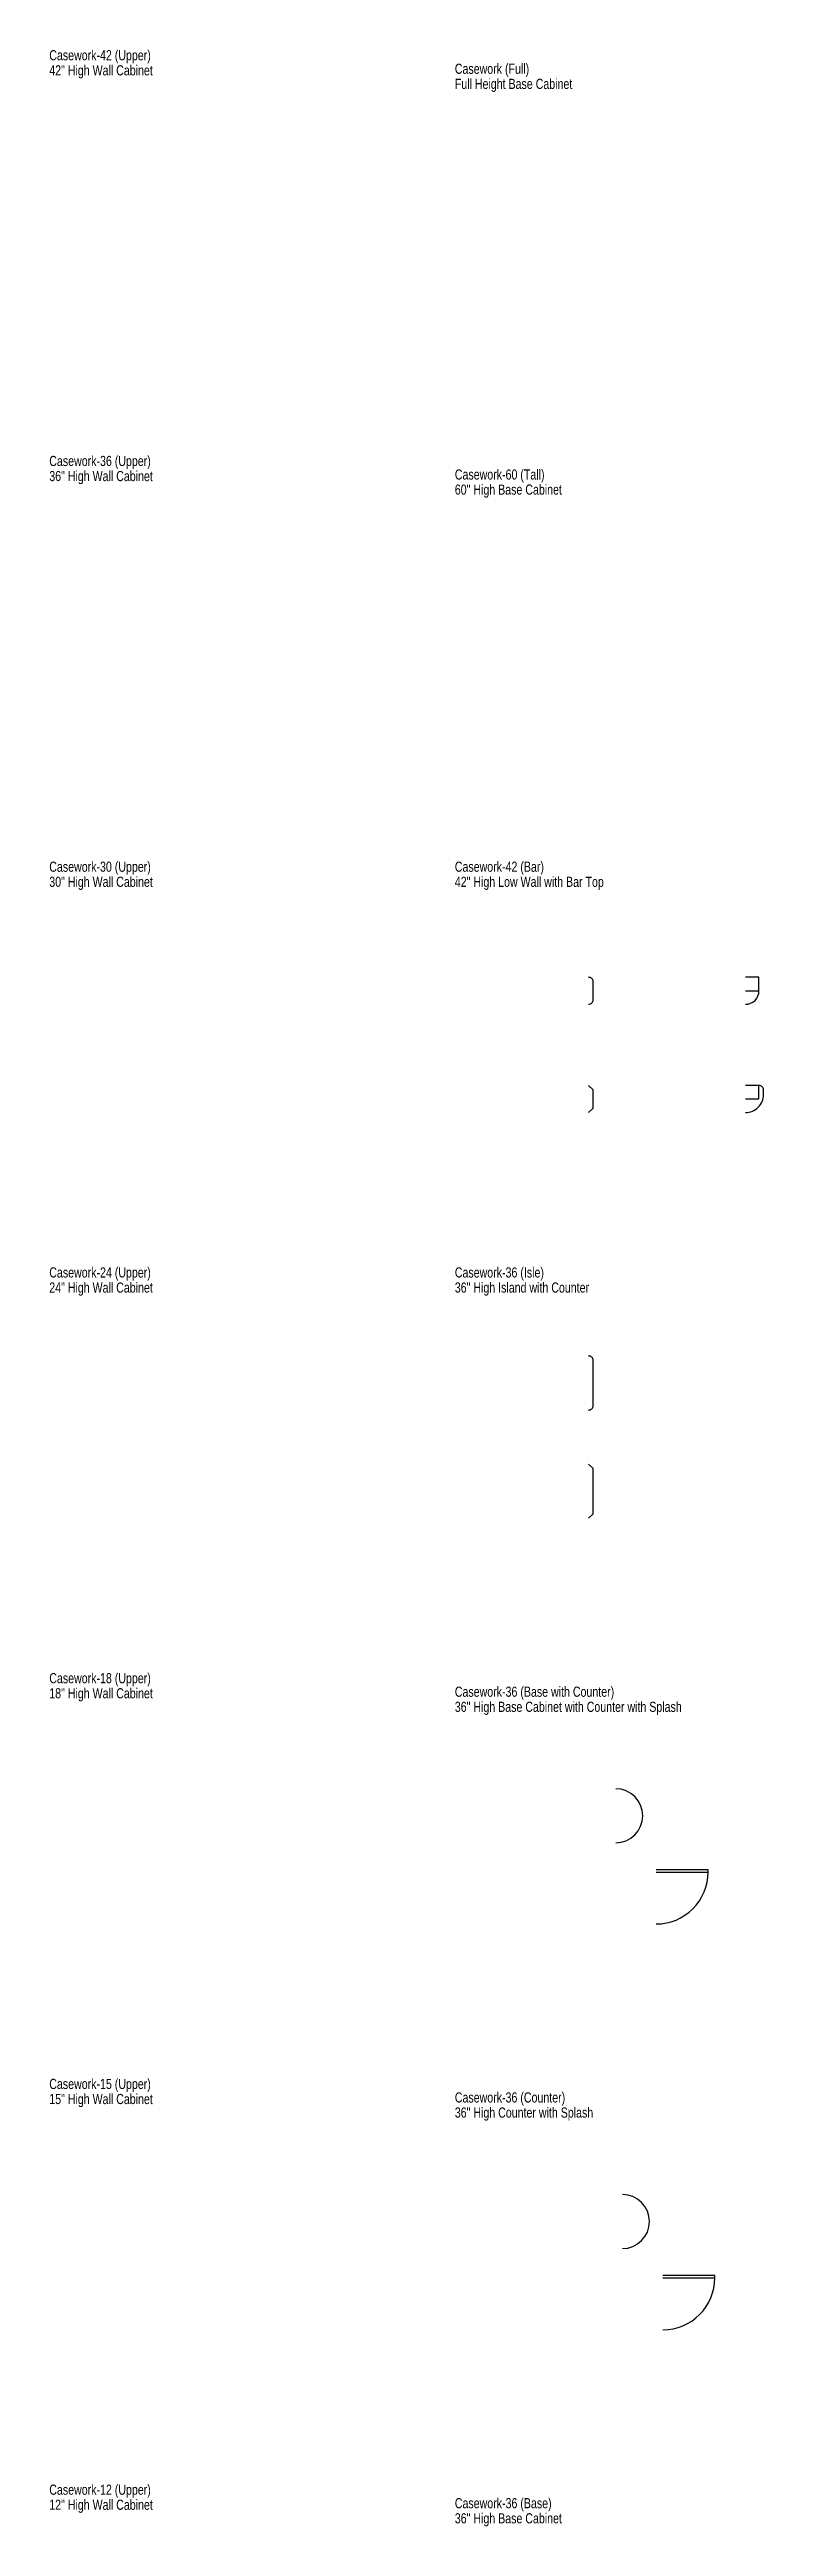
# Model space of a CAD drawing. Header units: inches. Extents: x 552 to 869, y -63 to 1036.
import ezdxf

# ---------------------------------------------------------------- set-up
doc = ezdxf.new("R2010")
doc.units = ezdxf.units.IN
doc.header["$LTSCALE"] = 0.5
doc.header["$MEASUREMENT"] = 0
doc.linetypes.add('HIDDEN', pattern=[0.375, 0.25, -0.125])
doc.layers.add('X-WallDescriptions', color=5, linetype='HIDDEN')
doc.layers.add('X-WallEndcapPolylines', color=6, linetype='Continuous')
doc.styles.add('Title', font='arial.ttf', dxfattribs={"width": 0.75})

msp = doc.modelspace()

# ---------------------------------------------------------------- linework, layer by layer
at = {"layer": 'X-WallEndcapPolylines'}
for points in [[(791.4, 612, 0.414214), (793.4, 614), (793.4, 622, 0.414214), (791.4, 624, 1)], [(861, 612, 0.414214), (867, 618), (867, 624), (861, 624)], [(861, 564, 0.414214), (869, 572), (869, 574, 0.414214), (867, 576), (861, 576)], [(791.4, 432, 0.414214), (793.4, 434), (793.4, 454, 0.414214), (791.4, 456, -1)], [(803.4, 240, 1), (803.4, 264, 1)], [(821.4, 204, 0.414214), (844.4, 227), (844.4, 228), (821.4, 228)], [(806.4, 60, 1), (806.4, 84, 1)], [(824.4, 24, 0.414214), (847.4, 47), (847.4, 48), (824.4, 48)]]:
    msp.add_lwpolyline(points, format="xyb", dxfattribs=at)
for points in [[(861, 618), (867, 618), (867, 624), (861, 624)], [(791.4, 564), (793.4, 566), (793.4, 574), (791.4, 576)], [(861, 570), (867, 570), (867, 576), (861, 576)], [(791.4, 384), (793.4, 386), (793.4, 406), (791.4, 408)], [(821.4, 227), (844.4, 227), (844.4, 228), (821.4, 228)], [(824.4, 47), (847.4, 47), (847.4, 48), (824.4, 48)]]:
    msp.add_lwpolyline(points, dxfattribs=at)

# ---------------------------------------------------------------- texts
at = {"layer": 'X-WallDescriptions', "style": 'Title', "width": 0.75}
for s, p in [('Casework-42 (Upper)', (552, 1030.8)), ('42" High Wall Cabinet', (552, 1024.1)), ('Casework (Full)', (732, 1024.8)), ('Full Height Base Cabinet', (732, 1018.1)), ('Casework-36 (Upper)', (552, 850.8)), ('36" High Wall Cabinet', (552, 844.1)), ('Casework-60 (Tall)', (732, 844.8)), ('60" High Base Cabinet', (732, 838.1)), ('Casework-30 (Upper)', (552, 670.8)), ('Casework-42 (Bar)', (732, 670.8)), ('30" High Wall Cabinet', (552, 664.1)), ('42" High Low Wall with Bar Top', (732, 664.1)), ('Casework-24 (Upper)', (552, 490.8)), ('Casework-36 (Isle)', (732, 490.8)), ('24" High Wall Cabinet', (552, 484.1)), ('36" High Island with Counter', (732, 484.1)), ('Casework-18 (Upper)', (552, 310.8)), ('18" High Wall Cabinet', (552, 304.1)), ('Casework-36 (Base with Counter)', (732, 304.8)), ('36" High Base Cabinet with Counter with Splash', (732, 298.1)), ('Casework-15 (Upper)', (552, 130.8)), ('15" High Wall Cabinet', (552, 124.1)), ('Casework-36 (Counter)', (732, 124.8)), ('36" High Counter with Splash', (732, 118.1)), ('Casework-12 (Upper)', (552, -49.2)), ('12" High Wall Cabinet', (552, -55.9)), ('Casework-36 (Base)', (732, -55.2)), ('36" High Base Cabinet', (732, -61.9))]:
    msp.add_text(s, height=4.5, dxfattribs=at).set_placement(p)

doc.saveas('drawing.dxf')
